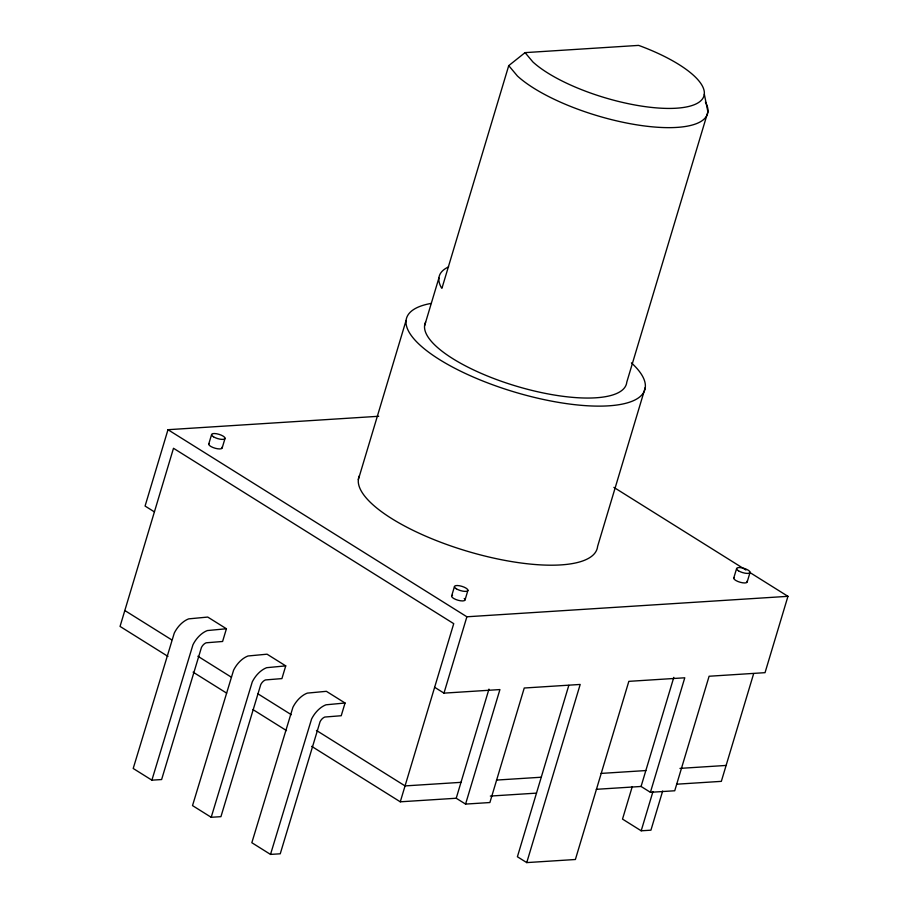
<?xml version="1.0" encoding="UTF-8"?>
<svg xmlns="http://www.w3.org/2000/svg" width="908" height="908" viewBox="0 0 908 908"><rect width="100%" height="100%" fill="white"/><g stroke="black" fill="none" stroke-linecap="round" stroke-linejoin="round"><path stroke-width="1.36" d="M378.715 416.273L167.98 429.7L145.076 506.051L154.417 511.896M208.715 444.16L211.575 434.614M222.199 447.848L225.059 438.303M151.886 780.165L192.961 644.748A21.088 13.03 -58 0 1 207.376 630.561L226.421 628.756L222.596 641.479L206.195 642.796A6.946 4.29 -58 0 0 201.44 647.472L161.613 779.541L151.886 780.165L133.204 768.474L174.279 633.058A21.088 13.03 -58 0 1 188.694 618.87L207.739 617.065L226.421 628.756M211.201 817.291L252.276 681.874A21.088 13.03 -58 0 1 266.691 667.686L285.736 665.882L281.911 678.605L265.511 679.922A6.946 4.29 -58 0 0 260.755 684.598L220.928 816.667L211.201 817.291L192.519 805.6L233.594 670.183A21.088 13.03 -58 0 1 248.009 655.985L267.054 654.191L285.736 665.882M358.342 479.594L406.058 320.535M424.592 325.711L438.904 277.996M270.516 854.417L311.592 719A21.088 13.03 -58 0 1 326.006 704.801L345.051 703.008L341.226 715.731L324.826 717.036A6.946 4.29 -58 0 0 320.07 721.712L280.243 853.792L270.516 854.417L251.834 842.715L292.909 707.309A21.088 13.03 -58 0 1 307.324 693.11L326.369 691.317L345.051 703.008M525.062 52.63L532.905 61.971A94.614 30.18 16.7 0 0 683.531 107.462A94.614 30.18 16.7 0 0 640.015 45.888L638.528 45.4L525.062 52.63L508.73 65.648L441.924 288.335L441.413 287.723A105.124 33.528 16.7 0 1 448.609 266.895M451.582 596.159L454.443 586.613M311.66 746.342L400.28 801.809L453.728 623.66L173.496 448.28L120.049 626.418L167.957 656.405M465.066 599.859L467.926 590.313M434.637 687.288L443.978 693.133L466.882 616.782L787.951 596.329L765.035 672.669L709.103 676.244L674.735 790.766L650.412 792.309L641.071 786.464L596.318 789.313M400.28 801.809L456.225 798.245L488.958 689.127M456.225 798.245L465.566 804.091L499.922 689.569L443.978 693.133M645.304 387.375L597.589 546.434A124.407 39.68 16.7 0 1 467.836 551.406A124.407 39.68 16.7 0 1 359.33 475.837M568.817 685.358L517.401 856.755L526.742 862.6L575.388 859.501L628.835 681.352L684.78 677.788L650.412 792.309M526.742 862.6L580.189 684.45L524.245 688.014L489.889 802.536L465.566 804.091M632.263 786.6L622.513 819.095L641.196 830.797L650.923 830.173L662.658 791.05M641.071 786.464L673.815 677.345M641.196 830.797L652.977 791.515M733.721 578.18L736.581 568.635M747.205 581.88L750.076 572.335M753.674 673.588L721.338 781.357L676.585 784.206M460.992 782.344L405.059 785.908L316.438 730.441M496.506 780.074L541.259 777.225M601.096 773.412L645.849 770.563M679.956 768.384L726.116 765.444M490.331 796.066L536.492 793.127M613.887 487.38L745.933 570.031M749.531 572.278L787.951 596.329M167.98 429.7L466.882 616.782M124.827 610.516L171.533 639.743M197.876 656.234L231.404 677.22M257.758 693.712L291.286 714.698M193.109 672.147L226.637 693.133M252.98 709.613L286.508 730.6M508.741 65.648L517.447 76.034A105.124 33.528 16.7 0 0 642.149 125.645A105.124 33.528 16.7 0 0 705.391 102.071M704.313 94.16L707.9 111.797L626.77 382.2A105.124 33.528 16.7 0 1 516.414 386.184A105.124 33.528 16.7 0 1 425.625 322.102M464.226 598.463A7.003 2.236 16.7 0 1 458.188 600.29A7.003 2.236 16.7 0 1 452.547 595.262M222.006 447.201A7.003 2.236 16.7 0 1 215.321 448.291A7.003 2.236 16.7 0 1 208.976 443.626M747.012 581.222A7.003 2.236 16.7 0 1 740.326 582.312A7.003 2.236 16.7 0 1 733.993 577.647M631.412 362.859A124.407 39.68 16.7 0 1 595.966 406.103A124.407 39.68 16.7 0 1 439.517 359.568A124.407 39.68 16.7 0 1 431.402 303.374M456.315 588.77A7.003 2.236 16.7 0 0 467.665 590.836A7.003 2.236 16.7 0 0 459.573 585.774A7.003 2.236 16.7 0 0 456.315 588.77M213.459 436.771A7.003 2.236 16.7 0 0 224.798 438.836A7.003 2.236 16.7 0 0 216.706 433.774A7.003 2.236 16.7 0 0 213.459 436.771M738.465 570.791A7.003 2.236 16.7 0 0 749.804 572.857A7.003 2.236 16.7 0 0 741.711 567.795A7.003 2.236 16.7 0 0 738.465 570.791"/></g></svg>
